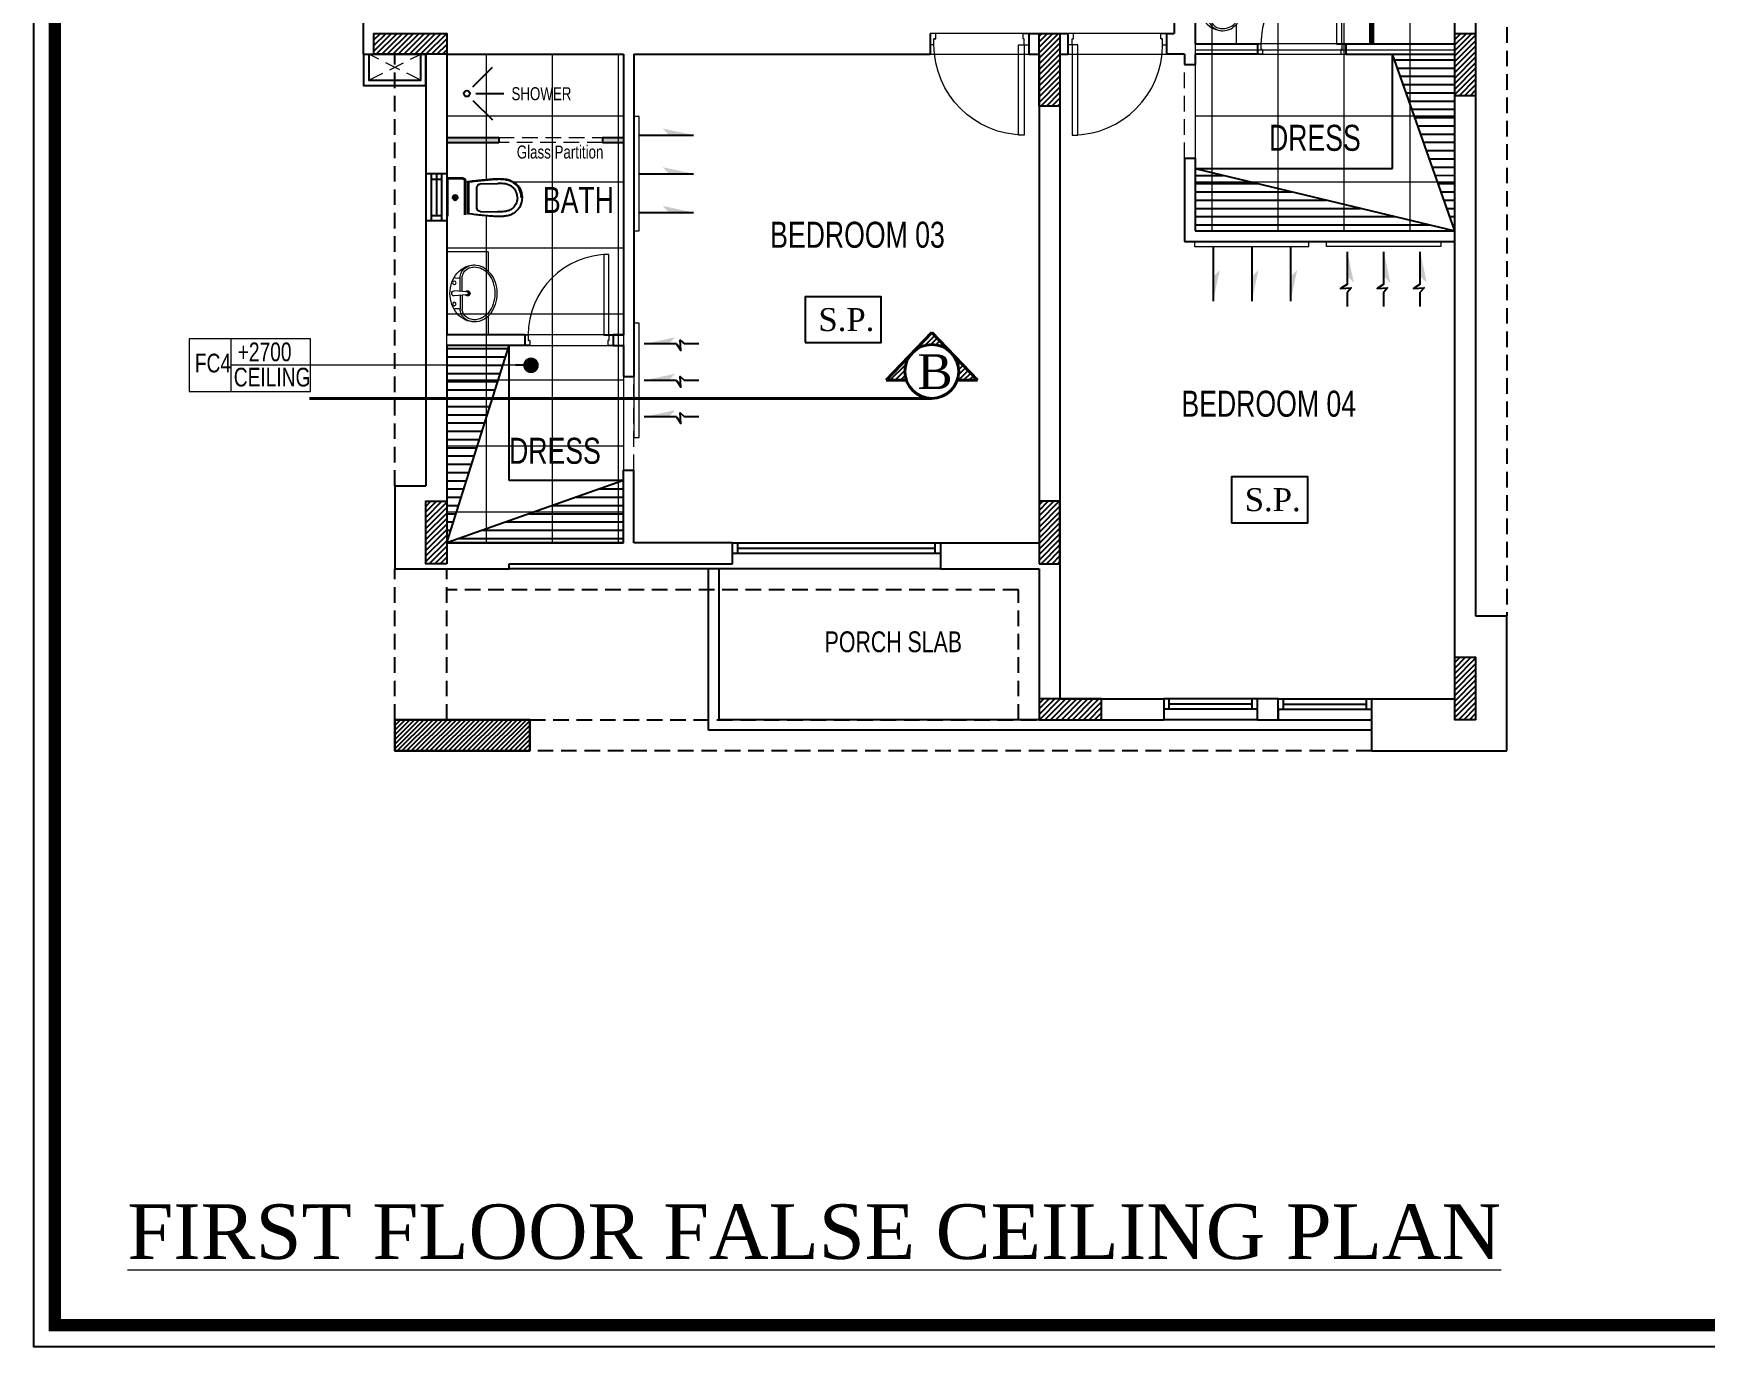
# Model space of a CAD drawing. Header units: centimetres. Extents: x 7997 to 116674, y 1017 to 13844.
# Drawn here: x 103746 to 105354, y 8084 to 9347 of the extents above; entities that cross this region are included whole.
import ezdxf
from ezdxf.enums import TextEntityAlignment as Align

# ---------------------------------------------------------------- set-up
doc = ezdxf.new("R2010")
doc.units = ezdxf.units.CM
doc.header["$LTSCALE"] = 200
for name, pattern in [('$1$DASHED', [0.75, 0.5, -0.25]), ('A-106-Typical Floor Plan$0$HIDDEN', [0.375, 0.25, -0.125]), ('CENTER2', [1.125, 0.75, -0.125, 0.125, -0.125]), ('DASHED', [0.75, 0.5, -0.25])]:
    doc.linetypes.add(name, pattern=pattern)
for name, color, linetype in [('$0$CPBRD-LINES', 11, 'Continuous'), ('$1$Z-RUBBER', 8, 'Continuous'), ('ARCH-TEXT', 6, 'Continuous'), ('AXIS', 9, 'CENTER2'), ('BATH-FUR', 8, 'Continuous'), ('COL', 1, 'Continuous'), ('CPBRD-LINES', 11, 'Continuous'), ('DIFF', 131, 'Continuous'), ('DIM', 11, 'Continuous'), ('ELE 4', 2, 'Continuous'), ('TXT', 6, 'Continuous'), ('WIN', 6, 'Continuous'), ('WINDOR', 6, 'Continuous'), ('wipeout', 85, 'Continuous'), ('Z-RUBBER', 8, 'Continuous')]:
    doc.layers.add(name, color=color, linetype=linetype)
for name, color, linetype, lineweight in [('$1$FIXTURE', 6, 'Continuous', 13), ('$1$Layer1', 67, 'Continuous', 9), ('$1$TEXT', 6, 'Continuous', 18), ('$1$WALL', 3, 'Continuous', 25), ('$2$HAT', 8, 'Continuous', 9), ('FIXTURE', 6, 'Continuous', 13), ('HA', 251, 'Continuous', 0), ('HAT', 8, 'Continuous', 9), ('Layer1', 67, 'Continuous', 9), ('PLAN', 7, 'Continuous', 40), ('TEXT', 6, 'Continuous', 18), ('WALL', 3, 'Continuous', 25)]:
    doc.layers.add(name, color=color, linetype=linetype, lineweight=lineweight)
doc.styles.add('$1$style8', font='swisscl.ttf', dxfattribs={"width": 0.8})
doc.styles.add('BOLD', font='romantic.ttf')
doc.styles.add('ROMAND', font='times.ttf')
doc.styles.add('style8', font='swisscl.ttf', dxfattribs={"width": 0.8})
doc.styles.add('T1', font='times.ttf')
doc.styles.add('T2', font='')
doc.styles.get('T2').set_extended_font_data('Elisia')
doc.dimstyles.new('2ND', dxfattribs={"dimtxt": 15, "dimasz": 5, "dimexe": 5, "dimexo": 5, "dimgap": 1, "dimtad": 0, "dimdec": 0, "dimlfac": 0.5, "dimdsep": 46, "dimtxsty": 'T2', "dimblk1": 'OBLIQUE', "dimblk2": 'OBLIQUE', "dimsah": 1, "dimcen": 0.09, "dimclrd": 4, "dimclre": 4, "dimclrt": 6, "dimadec": 0, "dimazin": 0, "dimtfac": 1, "dimtdec": 0, "dimtofl": 0, "dimtmove": 1, "dimatfit": 2, "dimldrblk": 'OPEN30', "dimfxl": 0, "dimtolj": 1, "dimtzin": 0, "dimlwd": 5, "dimlwe": 5, "dimarcsym": 0})
pattern_1 = [(90, (56112.254, 3489.206), (-63.5, 1e-14), []), (180, (56112.254, 3489.206), (-1e-14, -63.5), [])]
pattern_2 = [(0, (-5607318.147, -7847120.6), (3e-15, 7.9375), [])]
pattern_3 = [(360, (-5607318.147, -7847120.6), (3e-15, 7.9375), [])]
pattern_4 = [(45, (-21734.0303, -7392.24753), (-0.08838834765, 0.08838834765), [])]
pattern_5 = [(45, (-33014.8116, -54636.4848), (-2.65165043, 2.65165043), [])]

# ---------------------------------------------------------------- blocks, each defined once
blk = doc.blocks.new('_OBLIQUE')
at = {"color": 0, "linetype": 'ByBlock'}
blk.add_line((-0.5, -0.5), (0.5, 0.5), dxfattribs=at)
blk = doc.blocks.new('DOT')
at = {"color": 0, "linetype": 'ByBlock'}
blk.add_line((-0.5, 0), (-1, 0), dxfattribs=at)
at = {"color": 0, "linetype": 'ByBlock', "const_width": 0.5}
blk.add_lwpolyline([(-0.25, 0, 1), (0.25, 0, 1)], format="xyb", close=True, dxfattribs=at)
blk = doc.blocks.new('AS')
at = {"layer": 'DIFF'}
blk.add_line((0, 0), (0, 13.77), dxfattribs=at)
blk.add_solid([(-1.67, 5.96), (0, 7.57), (0, 13.77)], dxfattribs=at)
blk = doc.blocks.new('08-TITLE SHEET-selattin', base_point=(45714.8, -203081.4))
at = {"color": 0}
blk.add_lwpolyline([(51244.8, -203081.4), (45714.8, -203081.4), (45714.8, -206921.4), (51244.8, -206921.4)], close=True, dxfattribs=at)
at = {"color": 0, "linetype": 'ByBlock', "const_width": 17}
blk.add_lwpolyline([(45744.3, -206891.9), (51215.3, -206891.9), (51215.3, -203110.8), (45744.3, -203110.8)], close=True, dxfattribs=at)
at = {"layer": 'HA', "ltscale": 1.2}
blk.add_lwpolyline([(45714.8, -203081.4), (51244.8, -203081.4), (51244.8, -206921.4), (45714.8, -206921.4)], close=True, dxfattribs=at)
blk = doc.blocks.new('CLOSET')
blk.add_wipeout([(-2144343.954, -2148345.497), (-2144343.793, -2148345.497), (-2144343.787, -2148345.499), (-2144343.779, -2148345.505), (-2144343.778, -2148345.508), (-2144343.775, -2148345.515), (-2144343.774, -2148345.519), (-2144343.774, -2148345.848), (-2144343.776, -2148345.856), (-2144343.779, -2148345.861), (-2144343.781, -2148345.864), (-2144343.783, -2148345.866), (-2144343.789, -2148345.869), (-2144343.792, -2148345.87), (-2144343.796, -2148345.87), (-2144343.954, -2148345.87), (-2144343.954, -2148345.506)]).dxf.layer = 'wipeout'
at = {"layer": 'BATH-FUR', "color": 8, "linetype": 'Continuous'}
for p, q in [((-2144343.954, -2148345.87), (-2144343.954, -2148345.497)), ((-2144343.948, -2148345.864), (-2144343.948, -2148345.504)), ((-2144343.905, -2148345.684), (-2144343.843, -2148345.684)), ((-2144343.874, -2148345.653), (-2144343.874, -2148345.715))]:
    blk.add_line(p, q, dxfattribs=at)
blk.add_circle((-2144343.874, -2148345.684), 0.0231, dxfattribs=at)
blk.add_wipeout([(-2144343.753, -2148345.529), (-2144343.691, -2148345.522), (-2144343.66, -2148345.518), (-2144343.643, -2148345.516), (-2144343.619, -2148345.514), (-2144343.602, -2148345.512), (-2144343.58, -2148345.51), (-2144343.566, -2148345.509), (-2144343.544, -2148345.507), (-2144343.527, -2148345.505), (-2144343.504, -2148345.504), (-2144343.482, -2148345.502), (-2144343.462, -2148345.502), (-2144343.443, -2148345.502), (-2144343.43, -2148345.502), (-2144343.424, -2148345.502), (-2144343.406, -2148345.504), (-2144343.401, -2148345.504), (-2144343.384, -2148345.507), (-2144343.368, -2148345.51), (-2144343.358, -2148345.513), (-2144343.346, -2148345.517), (-2144343.34, -2148345.519), (-2144343.331, -2148345.523), (-2144343.321, -2148345.528), (-2144343.309, -2148345.535), (-2144343.304, -2148345.539), (-2144343.297, -2148345.544), (-2144343.292, -2148345.549), (-2144343.284, -2148345.555), (-2144343.276, -2148345.563), (-2144343.264, -2148345.577), (-2144343.252, -2148345.595), (-2144343.248, -2148345.603), (-2144343.242, -2148345.616), (-2144343.239, -2148345.625), (-2144343.236, -2148345.635), (-2144343.234, -2148345.644), (-2144343.233, -2148345.649), (-2144343.231, -2148345.669), (-2144343.23, -2148345.687), (-2144343.231, -2148345.7), (-2144343.232, -2148345.711), (-2144343.234, -2148345.722), (-2144343.235, -2148345.729), (-2144343.239, -2148345.741), (-2144343.242, -2148345.751), (-2144343.244, -2148345.756), (-2144343.25, -2148345.767), (-2144343.252, -2148345.772), (-2144343.259, -2148345.784), (-2144343.268, -2148345.795), (-2144343.278, -2148345.806), (-2144343.292, -2148345.819), (-2144343.299, -2148345.825), (-2144343.31, -2148345.833), (-2144343.317, -2148345.837), (-2144343.327, -2148345.843), (-2144343.337, -2148345.847), (-2144343.353, -2148345.853), (-2144343.363, -2148345.856), (-2144343.379, -2148345.86), (-2144343.401, -2148345.863), (-2144343.437, -2148345.866), (-2144343.464, -2148345.866), (-2144343.494, -2148345.865), (-2144343.519, -2148345.863), (-2144343.544, -2148345.861), (-2144343.577, -2148345.858), (-2144343.611, -2148345.855), (-2144343.627, -2148345.853), (-2144343.656, -2148345.85), (-2144343.673, -2148345.848), (-2144343.694, -2148345.846), (-2144343.722, -2148345.842), (-2144343.753, -2148345.839), (-2144343.753, -2148345.548)]).dxf.layer = 'wipeout'
at = {"color": 8, "ltscale": 0.001, "const_width": 0.000508}
for points in [[(-2144343.954, -2148345.497), (-2144343.796, -2148345.497), (-2144343.791, -2148345.498), (-2144343.784, -2148345.501), (-2144343.779, -2148345.505), (-2144343.776, -2148345.511), (-2144343.774, -2148345.519), (-2144343.774, -2148345.848), (-2144343.776, -2148345.856), (-2144343.779, -2148345.861), (-2144343.781, -2148345.864), (-2144343.785, -2148345.867), (-2144343.792, -2148345.87), (-2144343.796, -2148345.87), (-2144343.954, -2148345.87), (-2144343.954, -2148345.497)], [(-2144343.753, -2148345.529), (-2144343.753, -2148345.839), (-2144343.651, -2148345.85), (-2144343.586, -2148345.857), (-2144343.527, -2148345.862), (-2144343.487, -2148345.865), (-2144343.446, -2148345.866), (-2144343.421, -2148345.865), (-2144343.401, -2148345.863), (-2144343.379, -2148345.86), (-2144343.363, -2148345.856), (-2144343.347, -2148345.851), (-2144343.332, -2148345.845), (-2144343.317, -2148345.837), (-2144343.304, -2148345.829), (-2144343.294, -2148345.821), (-2144343.283, -2148345.811), (-2144343.273, -2148345.801), (-2144343.264, -2148345.79), (-2144343.255, -2148345.778), (-2144343.244, -2148345.756), (-2144343.24, -2148345.746), (-2144343.235, -2148345.729), (-2144343.231, -2148345.708), (-2144343.23, -2148345.693), (-2144343.23, -2148345.681), (-2144343.231, -2148345.665), (-2144343.233, -2148345.649), (-2144343.235, -2148345.639), (-2144343.241, -2148345.62), (-2144343.251, -2148345.598), (-2144343.264, -2148345.577), (-2144343.276, -2148345.563), (-2144343.289, -2148345.551), (-2144343.304, -2148345.539), (-2144343.315, -2148345.532), (-2144343.327, -2148345.525), (-2144343.342, -2148345.518), (-2144343.353, -2148345.515), (-2144343.371, -2148345.51), (-2144343.388, -2148345.506), (-2144343.404, -2148345.504), (-2144343.43, -2148345.502), (-2144343.452, -2148345.502), (-2144343.471, -2148345.502), (-2144343.492, -2148345.503), (-2144343.504, -2148345.504), (-2144343.522, -2148345.505), (-2144343.566, -2148345.509), (-2144343.594, -2148345.511), (-2144343.622, -2148345.514), (-2144343.651, -2148345.517), (-2144343.691, -2148345.522), (-2144343.753, -2148345.529)]]:
    blk.add_lwpolyline(points, dxfattribs=at)
at = {"layer": 'BATH-FUR', "color": 8, "linetype": 'Continuous'}
for p, q in [((-2144343.781, -2148345.519), (-2144343.781, -2148345.848)), ((-2144343.774, -2148345.519), (-2144343.774, -2148345.848)), ((-2144343.746, -2148345.535), (-2144343.746, -2148345.833)), ((-2144343.664, -2148345.584), (-2144343.664, -2148345.782)), ((-2144343.632, -2148345.551), (-2144343.463, -2148345.546)), ((-2144343.796, -2148345.87), (-2144343.954, -2148345.87)), ((-2144343.796, -2148345.864), (-2144343.948, -2148345.864)), ((-2144343.632, -2148345.815), (-2144343.463, -2148345.82))]:
    blk.add_line(p, q, dxfattribs=at)
for points in [[(-2144343.23, -2148345.684), (-2144343.231, -2148345.66), (-2144343.235, -2148345.639), (-2144343.241, -2148345.62), (-2144343.248, -2148345.603), (-2144343.256, -2148345.588), (-2144343.266, -2148345.575), (-2144343.276, -2148345.563), (-2144343.286, -2148345.553), (-2144343.297, -2148345.544), (-2144343.307, -2148345.537), (-2144343.317, -2148345.53), (-2144343.327, -2148345.525), (-2144343.337, -2148345.52), (-2144343.347, -2148345.516), (-2144343.358, -2148345.513), (-2144343.368, -2148345.51), (-2144343.379, -2148345.508), (-2144343.39, -2148345.506), (-2144343.401, -2148345.504), (-2144343.412, -2148345.503), (-2144343.424, -2148345.502), (-2144343.437, -2148345.502), (-2144343.45, -2148345.502), (-2144343.464, -2148345.502), (-2144343.479, -2148345.502), (-2144343.494, -2148345.503), (-2144343.51, -2148345.504), (-2144343.527, -2148345.505), (-2144343.544, -2148345.507), (-2144343.561, -2148345.508), (-2144343.577, -2148345.51), (-2144343.594, -2148345.511), (-2144343.611, -2148345.513), (-2144343.627, -2148345.515), (-2144343.643, -2148345.516), (-2144343.66, -2148345.518), (-2144343.676, -2148345.52), (-2144343.694, -2148345.522), (-2144343.711, -2148345.524), (-2144343.753, -2148345.529), (-2144343.753, -2148345.839), (-2144343.711, -2148345.844), (-2144343.694, -2148345.846), (-2144343.676, -2148345.848), (-2144343.66, -2148345.849), (-2144343.643, -2148345.851), (-2144343.627, -2148345.853), (-2144343.611, -2148345.855), (-2144343.594, -2148345.856), (-2144343.577, -2148345.858), (-2144343.561, -2148345.859), (-2144343.544, -2148345.861), (-2144343.527, -2148345.862), (-2144343.51, -2148345.864), (-2144343.494, -2148345.865), (-2144343.479, -2148345.865), (-2144343.464, -2148345.866), (-2144343.45, -2148345.866), (-2144343.437, -2148345.866), (-2144343.424, -2148345.865), (-2144343.412, -2148345.865), (-2144343.401, -2148345.863), (-2144343.39, -2148345.862), (-2144343.379, -2148345.86), (-2144343.368, -2148345.857), (-2144343.358, -2148345.855), (-2144343.347, -2148345.851), (-2144343.337, -2148345.847), (-2144343.327, -2148345.843), (-2144343.317, -2148345.837), (-2144343.307, -2148345.831), (-2144343.297, -2148345.823), (-2144343.286, -2148345.815), (-2144343.276, -2148345.804), (-2144343.266, -2148345.793), (-2144343.256, -2148345.78), (-2144343.248, -2148345.765), (-2144343.241, -2148345.748), (-2144343.235, -2148345.729), (-2144343.231, -2148345.708), (-2144343.23, -2148345.684)], [(-2144343.237, -2148345.683), (-2144343.238, -2148345.707), (-2144343.241, -2148345.727), (-2144343.247, -2148345.746), (-2144343.254, -2148345.762), (-2144343.262, -2148345.776), (-2144343.271, -2148345.789), (-2144343.281, -2148345.8), (-2144343.291, -2148345.81), (-2144343.301, -2148345.818), (-2144343.311, -2148345.825), (-2144343.32, -2148345.832), (-2144343.33, -2148345.837), (-2144343.34, -2148345.841), (-2144343.35, -2148345.845), (-2144343.36, -2148345.848), (-2144343.37, -2148345.851), (-2144343.38, -2148345.853), (-2144343.391, -2148345.855), (-2144343.401, -2148345.857), (-2144343.413, -2148345.858), (-2144343.424, -2148345.859), (-2144343.437, -2148345.859), (-2144343.45, -2148345.86), (-2144343.464, -2148345.859), (-2144343.478, -2148345.859), (-2144343.494, -2148345.858), (-2144343.51, -2148345.857), (-2144343.526, -2148345.856), (-2144343.543, -2148345.854), (-2144343.56, -2148345.853), (-2144343.577, -2148345.851), (-2144343.594, -2148345.85), (-2144343.61, -2148345.848), (-2144343.626, -2148345.846), (-2144343.643, -2148345.845), (-2144343.659, -2148345.843), (-2144343.676, -2148345.841), (-2144343.693, -2148345.839), (-2144343.711, -2148345.837), (-2144343.746, -2148345.833), (-2144343.746, -2148345.535)], [(-2144343.275, -2148345.682), (-2144343.276, -2148345.664), (-2144343.279, -2148345.648), (-2144343.283, -2148345.634), (-2144343.289, -2148345.622), (-2144343.295, -2148345.611), (-2144343.302, -2148345.602), (-2144343.309, -2148345.593), (-2144343.317, -2148345.586), (-2144343.325, -2148345.579), (-2144343.333, -2148345.573), (-2144343.34, -2148345.568), (-2144343.348, -2148345.565), (-2144343.355, -2148345.561), (-2144343.363, -2148345.558), (-2144343.371, -2148345.556), (-2144343.379, -2148345.554), (-2144343.388, -2148345.552), (-2144343.397, -2148345.55), (-2144343.407, -2148345.549), (-2144343.417, -2148345.548), (-2144343.427, -2148345.547), (-2144343.438, -2148345.546), (-2144343.463, -2148345.546)], [(-2144343.275, -2148345.685), (-2144343.276, -2148345.703), (-2144343.279, -2148345.719), (-2144343.283, -2148345.733), (-2144343.289, -2148345.745), (-2144343.295, -2148345.756), (-2144343.302, -2148345.765), (-2144343.309, -2148345.773), (-2144343.317, -2148345.781), (-2144343.325, -2148345.788), (-2144343.333, -2148345.794), (-2144343.34, -2148345.798), (-2144343.348, -2148345.802), (-2144343.355, -2148345.805), (-2144343.363, -2148345.808), (-2144343.371, -2148345.811), (-2144343.379, -2148345.813), (-2144343.388, -2148345.815), (-2144343.397, -2148345.817), (-2144343.407, -2148345.818), (-2144343.417, -2148345.819), (-2144343.427, -2148345.82), (-2144343.438, -2148345.82), (-2144343.463, -2148345.82)]]:
    blk.add_lwpolyline(points, dxfattribs=at)
for centre, radius, start, end in [((-2144343.631, -2148345.584), 0.0329, 91.6968, 180), ((-2144343.631, -2148345.782), 0.0329, 180, 268.3032), ((-2144343.796, -2148345.848), 0.0219, 270, 0), ((-2144343.796, -2148345.848), 0.0153, 270, 0)]:
    blk.add_arc(centre, radius, start, end, dxfattribs=at)
blk = doc.blocks.new('A$C397E50C8')
at = {"layer": 'Layer1', "color": 8}
for p, q in [((0.8, 0.514), (0.8, 0.114)), ((0.38, 0.385), (0.248, 0.385)), ((0.38, 0.365), (0.248, 0.365)), ((0.385, 0.322), (0.375, 0.441)), ((0.415, 0.322), (0.424, 0.441)), ((0.42, 0.385), (0.552, 0.385)), ((0.42, 0.365), (0.552, 0.365)), ((0, 0.114), (0.187, 0.114)), ((0.616, 0.114), (0.8, 0.114))]:
    blk.add_line(p, q, dxfattribs=at)
for centre in [(0.298, 0.441), (0.502, 0.441)]:
    blk.add_circle(centre, 0.017, dxfattribs=at)
for centre, radius, start, end in [((0.4, 0.167), 0.316, 90, 109.7015), ((0.4, 0.167), 0.316, 70.2985, 90), ((0.332, 0.247), 0.206, 154.3988, 180), ((0.265, 0.253), 0.138, 138.557, 159.911), ((0.365, 0.231), 0.242, 130.8429, 154.3988), ((0.265, 0.253), 0.118, 138.557, 159.911), ((0.255, 0.262), 0.124, 115.1324, 138.557), ((0.255, 0.262), 0.104, 115.1324, 138.557), ((0.248, 0.277), 0.108, 90, 115.1324), ((0.386, 0.206), 0.275, 109.7015, 130.8429), ((0.248, 0.277), 0.0879, 90, 115.1324), ((0.2, 0.414), 0.0561, 328.5927, 32.0804), ((0.4, 0.441), 0.0245, 0, 180), ((0.4, 0.314), 0.0245, 130.1483, 49.8517), ((0.4, 0.314), 0.017, 151.52, 28.48), ((0.4, 0.323), 0.015, 184.5957, 355.4043), ((0.414, 0.206), 0.275, 49.1571, 70.2985), ((0.6, 0.414), 0.0561, 147.9196, 211.4073), ((0.552, 0.277), 0.108, 64.8676, 90), ((0.552, 0.277), 0.0879, 64.8676, 90), ((0.545, 0.262), 0.104, 41.443, 64.8676), ((0.435, 0.231), 0.242, 25.6012, 49.1571), ((0.545, 0.262), 0.124, 41.443, 64.8676), ((0.535, 0.253), 0.118, 20.089, 41.443), ((0.535, 0.253), 0.138, 20.089, 41.443), ((0.468, 0.247), 0.206, 0, 25.6012), ((0.282, 0.247), 0.156, 159.911, 180), ((0.298, 0.247), 0.172, 180, 207.7048), ((0.282, 0.247), 0.136, 159.911, 180), ((0.298, 0.247), 0.152, 180, 207.7048), ((0.39, 0.318), 0.287, 211.6966, 225.1435), ((0.347, 0.272), 0.208, 207.7048, 231.7336), ((0.453, 0.272), 0.208, 308.2664, 332.2952), ((0.453, 0.272), 0.228, 315.8627, 332.2952), ((0.502, 0.247), 0.152, 332.2952, 0), ((0.518, 0.247), 0.136, 0, 20.089), ((0.502, 0.247), 0.172, 332.2952, 0), ((0.518, 0.247), 0.156, 0, 20.089), ((0.39, 0.318), 0.287, 225.1435, 230.6034), ((0.355, 0.257), 0.218, 227.5536, 253.317), ((0.379, 0.313), 0.259, 231.7336, 251.9061), ((0.39, 0.318), 0.287, 249.6954, 271.4336), ((0.4, 0.377), 0.326, 251.9061, 270), ((0.4, 0.377), 0.346, 269.5314, 270), ((0.4, 0.377), 0.326, 270, 288.0939), ((0.4, 0.377), 0.346, 270, 288.0939), ((0.421, 0.313), 0.259, 288.0939, 308.2664), ((0.421, 0.313), 0.279, 288.0939, 308.2664), ((0.453, 0.272), 0.228, 308.2664, 315.8627)]:
    blk.add_arc(centre, radius, start, end, dxfattribs=at)
blk = doc.blocks.new('$1$A$C414D25BB')
at = {"layer": '$1$Z-RUBBER', "ltscale": 0.05}
h = blk.add_hatch(dxfattribs=at)
h.set_pattern_fill('ANSI31', color=256, style=0)
h.set_pattern_definition(pattern_4)
h.paths.add_polyline_path([(0.114, 0.062, -5.138733), (0.115, 0.062), (0.115, 0.06), (0.116, 0.06), (0.115, 0.058), (0.116, 0.058), (0.115, 0.056), (0.113, 0.058), (0.114, 0.058), (0.113, 0.06), (0.114, 0.06)])
at = {"layer": '$1$FIXTURE'}
for p, q in [((0.857, 0.916), (0.857, 0.116)), ((0.907, 0.916), (0.857, 0.916)), ((0.907, 0.116), (0.907, 0.916)), ((0.107, 0.116), (0.072, 0.116)), ((0.072, 0.116), (0.072, 0.016)), ((0.122, 0.016), (0.072, 0.016)), ((0.107, 0.116), (0.107, 0.062)), ((0.119, 0.062), (0.107, 0.062)), ((0.112, 0.062), (0.122, 0.062)), ((0.122, 0.062), (0.122, 0.016)), ((0.857, 0.116), (0.907, 0.116)), ((0.907, 0.062), (0.897, 0.062)), ((0.897, 0.062), (0.897, 0.016)), ((0.897, 0.016), (0.947, 0.016)), ((0.907, 0.116), (0.947, 0.116)), ((0.907, 0.116), (0.907, 0.062)), ((0.947, 0.116), (0.947, 0.016))]:
    blk.add_line(p, q, dxfattribs=at)
blk.add_lwpolyline([(0.905, 0.062), (0.904, 0.062)], dxfattribs=at)
blk.add_arc((0.907, 0.116), 0.8, 90, 180, dxfattribs=at)
blk = doc.blocks.new('$1$A$C397E50C8')
at = {"layer": '$1$Layer1', "color": 8}
for p, q in [((0.8, 0.514), (0.8, 0.114)), ((0.38, 0.385), (0.248, 0.385)), ((0.38, 0.365), (0.248, 0.365)), ((0.385, 0.322), (0.375, 0.441)), ((0.415, 0.322), (0.424, 0.441)), ((0.42, 0.385), (0.552, 0.385)), ((0.42, 0.365), (0.552, 0.365)), ((0, 0.114), (0.187, 0.114)), ((0.616, 0.114), (0.8, 0.114))]:
    blk.add_line(p, q, dxfattribs=at)
for centre in [(0.298, 0.441), (0.502, 0.441)]:
    blk.add_circle(centre, 0.017, dxfattribs=at)
for centre, radius, start, end in [((0.4, 0.167), 0.316, 90, 109.7015), ((0.4, 0.167), 0.316, 70.2985, 90), ((0.332, 0.247), 0.206, 154.3988, 180), ((0.265, 0.253), 0.138, 138.557, 159.911), ((0.365, 0.231), 0.242, 130.8429, 154.3988), ((0.265, 0.253), 0.118, 138.557, 159.911), ((0.255, 0.262), 0.124, 115.1324, 138.557), ((0.255, 0.262), 0.104, 115.1324, 138.557), ((0.248, 0.277), 0.108, 90, 115.1324), ((0.386, 0.206), 0.275, 109.7015, 130.8429), ((0.248, 0.277), 0.0879, 90, 115.1324), ((0.2, 0.414), 0.0561, 328.5927, 32.0804), ((0.4, 0.441), 0.0245, 0, 180), ((0.4, 0.314), 0.0245, 130.1483, 49.8517), ((0.4, 0.314), 0.017, 151.52, 28.48), ((0.4, 0.323), 0.015, 184.5957, 355.4043), ((0.414, 0.206), 0.275, 49.1571, 70.2985), ((0.6, 0.414), 0.0561, 147.9196, 211.4073), ((0.552, 0.277), 0.108, 64.8676, 90), ((0.552, 0.277), 0.0879, 64.8676, 90), ((0.545, 0.262), 0.104, 41.443, 64.8676), ((0.435, 0.231), 0.242, 25.6012, 49.1571), ((0.545, 0.262), 0.124, 41.443, 64.8676), ((0.535, 0.253), 0.118, 20.089, 41.443), ((0.535, 0.253), 0.138, 20.089, 41.443), ((0.468, 0.247), 0.206, 0, 25.6012), ((0.282, 0.247), 0.156, 159.911, 180), ((0.298, 0.247), 0.172, 180, 207.7048), ((0.282, 0.247), 0.136, 159.911, 180), ((0.298, 0.247), 0.152, 180, 207.7048), ((0.39, 0.318), 0.287, 211.6966, 225.1435), ((0.347, 0.272), 0.208, 207.7048, 231.7336), ((0.453, 0.272), 0.208, 308.2664, 332.2952), ((0.453, 0.272), 0.228, 315.8627, 332.2952), ((0.502, 0.247), 0.152, 332.2952, 0), ((0.518, 0.247), 0.136, 0, 20.089), ((0.502, 0.247), 0.172, 332.2952, 0), ((0.518, 0.247), 0.156, 0, 20.089), ((0.39, 0.318), 0.287, 225.1435, 230.6034), ((0.355, 0.257), 0.218, 227.5536, 253.317), ((0.379, 0.313), 0.259, 231.7336, 251.9061), ((0.39, 0.318), 0.287, 249.6954, 271.4336), ((0.4, 0.377), 0.326, 251.9061, 270), ((0.4, 0.377), 0.346, 269.5314, 270), ((0.4, 0.377), 0.326, 270, 288.0939), ((0.4, 0.377), 0.346, 270, 288.0939), ((0.421, 0.313), 0.259, 288.0939, 308.2664), ((0.421, 0.313), 0.279, 288.0939, 308.2664), ((0.453, 0.272), 0.228, 308.2664, 315.8627)]:
    blk.add_arc(centre, radius, start, end, dxfattribs=at)
blk = doc.blocks.new('A$C414D25BB')
at = {"layer": 'Z-RUBBER', "ltscale": 0.05}
h = blk.add_hatch(dxfattribs=at)
h.set_pattern_fill('ANSI31', color=256, style=0)
h.set_pattern_definition(pattern_4)
h.paths.add_polyline_path([(0.114, 0.062, -5.138733), (0.115, 0.062), (0.115, 0.06), (0.116, 0.06), (0.115, 0.058), (0.116, 0.058), (0.115, 0.056), (0.113, 0.058), (0.114, 0.058), (0.113, 0.06), (0.114, 0.06)])
at = {"layer": 'FIXTURE'}
for p, q in [((0.857, 0.916), (0.857, 0.116)), ((0.907, 0.916), (0.857, 0.916)), ((0.907, 0.116), (0.907, 0.916)), ((0.107, 0.116), (0.072, 0.116)), ((0.072, 0.116), (0.072, 0.016)), ((0.122, 0.016), (0.072, 0.016)), ((0.107, 0.116), (0.107, 0.062)), ((0.119, 0.062), (0.107, 0.062)), ((0.112, 0.062), (0.122, 0.062)), ((0.122, 0.062), (0.122, 0.016)), ((0.857, 0.116), (0.907, 0.116)), ((0.907, 0.062), (0.897, 0.062)), ((0.897, 0.062), (0.897, 0.016)), ((0.897, 0.016), (0.947, 0.016)), ((0.907, 0.116), (0.947, 0.116)), ((0.907, 0.116), (0.907, 0.062)), ((0.947, 0.116), (0.947, 0.016))]:
    blk.add_line(p, q, dxfattribs=at)
blk.add_lwpolyline([(0.905, 0.062), (0.904, 0.062)], dxfattribs=at)
blk.add_arc((0.907, 0.116), 0.8, 90, 180, dxfattribs=at)
blk = doc.blocks.new('06-FF COLUMNS-Essa', base_point=(38719.9, 8657))
at = {"layer": 'COL', "ltscale": 0.05}
h = blk.add_hatch(dxfattribs=at)
h.set_pattern_fill('ANSI31', color=8, scale=30)
h.set_pattern_definition(pattern_5)
h.paths.add_polyline_path([(39739.9, 10172), (39759.9, 10172), (39759.9, 10112), (39739.9, 10112)])
h = blk.add_hatch(dxfattribs=at)
h.set_pattern_fill('ANSI31', color=8, scale=30)
h.set_pattern_definition(pattern_5)
h.paths.add_polyline_path([(39339.9, 10042), (39359.9, 10042), (39359.9, 10102), (39339.9, 10102)])
h = blk.add_hatch(dxfattribs=at)
h.set_pattern_fill('ANSI31', color=8, scale=30, angle=-90)
h.set_pattern_definition([(315, (-25928.6265, 81826.674), (2.65165043, 2.65165043), [])])
h.paths.add_polyline_path([(38769.9, 10062), (38769.9, 10002), (38749.9, 10002), (38749.9, 10062)])
h = blk.add_hatch(dxfattribs=at)
h.set_pattern_fill('ANSI31', color=8, scale=30)
h.set_pattern_definition(pattern_5)
h.paths.add_polyline_path([(39739.9, 9677), (39759.9, 9677), (39759.9, 9737), (39739.9, 9737)])
h = blk.add_hatch(dxfattribs=at)
h.set_pattern_fill('ANSI31', color=8, scale=30)
h.set_pattern_definition(pattern_5)
h.paths.add_polyline_path([(39339.9, 9587), (39359.9, 9587), (39359.9, 9657), (39339.9, 9657)])
h = blk.add_hatch(dxfattribs=at)
h.set_pattern_fill('ANSI31', color=8, scale=30)
h.set_pattern_definition(pattern_5)
h.paths.add_polyline_path([(38769.9, 9587), (38699.9, 9587), (38699.9, 9607), (38769.9, 9607)])
h = blk.add_hatch(dxfattribs=at)
h.set_pattern_fill('ANSI31', color=8, scale=30)
h.set_pattern_definition(pattern_5)
h.paths.add_polyline_path([(38769.9, 9327), (38699.9, 9327), (38699.9, 9347), (38769.9, 9347)])
h = blk.add_hatch(dxfattribs=at)
h.set_pattern_fill('ANSI31', color=8, scale=30)
h.set_pattern_definition(pattern_5)
h.paths.add_polyline_path([(39339.9, 9347), (39359.9, 9347), (39359.9, 9277), (39339.9, 9277)])
h = blk.add_hatch(dxfattribs=at)
h.set_pattern_fill('ANSI31', color=8, scale=30)
h.set_pattern_definition(pattern_5)
h.paths.add_polyline_path([(39739.9, 9347), (39759.9, 9347), (39759.9, 9287), (39739.9, 9287)])
h = blk.add_hatch(dxfattribs=at)
h.set_pattern_fill('ANSI31', color=8, scale=30)
h.set_pattern_definition(pattern_5)
h.paths.add_polyline_path([(38769.9, 8837), (38749.9, 8837), (38749.9, 8897), (38769.9, 8897)])
h = blk.add_hatch(dxfattribs=at)
h.set_pattern_fill('ANSI31', color=8, scale=30)
h.set_pattern_definition(pattern_5)
h.paths.add_polyline_path([(39339.9, 8837), (39359.9, 8837), (39359.9, 8897), (39339.9, 8897)])
h = blk.add_hatch(dxfattribs=at)
h.set_pattern_fill('ANSI31', color=8, scale=30)
h.set_pattern_definition(pattern_5)
h.paths.add_polyline_path([(39759.9, 8687), (39739.9, 8687), (39739.9, 8747), (39759.9, 8747)])
h = blk.add_hatch(dxfattribs=at)
h.set_pattern_fill('ANSI31', color=8, scale=30)
h.set_pattern_definition(pattern_5)
h.paths.add_polyline_path([(39339.9, 8707), (39339.9, 8687), (39399.9, 8687), (39399.9, 8707)])
at = {"layer": 'DIM'}
h = blk.add_hatch(dxfattribs=at)
h.set_pattern_fill('ANSI31', color=8)
h.set_pattern_definition([(45, (38719.8604, 8657.002), (-2.245064, 2.245064), [])])
h.paths.add_polyline_path([(38719.9, 8657), (38849.9, 8657), (38849.9, 8687), (38719.9, 8687)])
at = {"layer": 'COL'}
for points in [[(39739.9, 10172), (39759.9, 10172), (39759.9, 10112), (39739.9, 10112)], [(39339.9, 10042), (39359.9, 10042), (39359.9, 10102), (39339.9, 10102)], [(38769.9, 10062), (38769.9, 10002), (38749.9, 10002), (38749.9, 10062)], [(39739.9, 9677), (39759.9, 9677), (39759.9, 9737), (39739.9, 9737)], [(39339.9, 9587), (39359.9, 9587), (39359.9, 9657), (39339.9, 9657)], [(38769.9, 9587), (38699.9, 9587), (38699.9, 9607), (38769.9, 9607)], [(38769.9, 9327), (38699.9, 9327), (38699.9, 9347), (38769.9, 9347)], [(39339.9, 9347), (39359.9, 9347), (39359.9, 9277), (39339.9, 9277)], [(39739.9, 9347), (39759.9, 9347), (39759.9, 9287), (39739.9, 9287)], [(38769.9, 8837), (38749.9, 8837), (38749.9, 8897), (38769.9, 8897)], [(39339.9, 8837), (39359.9, 8837), (39359.9, 8897), (39339.9, 8897)], [(39759.9, 8687), (39739.9, 8687), (39739.9, 8747), (39759.9, 8747)], [(39339.9, 8707), (39339.9, 8687), (39399.9, 8687), (39399.9, 8707)], [(38719.9, 8657), (38849.9, 8657), (38849.9, 8687), (38719.9, 8687)]]:
    blk.add_lwpolyline(points, close=True, dxfattribs=at)
blk = doc.blocks.new('03-FIRST FLOOR PLAN-selattin', base_point=(31015.7, 25621.5))
at = {"layer": '$0$CPBRD-LINES'}
h = blk.add_hatch(dxfattribs=at)
h.set_pattern_fill('ANSI31', color=256, scale=2.5, angle=315, style=0)
h.set_pattern_definition(pattern_3)
h.paths.add_polyline_path([(30965.7, 24576.5), (30965.7, 24746.5), (30905.7, 24746.5)])
h = blk.add_hatch(dxfattribs=at)
h.set_pattern_fill('ANSI31', color=256, scale=2.5, angle=315, style=0)
h.set_pattern_definition(pattern_3)
h.paths.add_polyline_path([(30715.7, 24636.5), (30715.7, 24576.5), (30965.7, 24576.5)])
at = {"layer": 'CPBRD-LINES'}
h = blk.add_hatch(dxfattribs=at)
h.set_pattern_fill('ANSI31', color=256, scale=2.5, angle=315, style=0)
h.set_pattern_definition(pattern_2)
h.paths.add_polyline_path([(29996.2, 24276.7), (29995.7, 24466.5), (30055.7, 24466.5)])
h = blk.add_hatch(dxfattribs=at)
h.set_pattern_fill('ANSI31', color=256, scale=2.5, angle=315, style=0)
h.set_pattern_definition(pattern_2)
h.paths.add_polyline_path([(30165.7, 24336.5), (30165.7, 24276.5), (29995.7, 24276.5)])
at = {"layer": 'WALL'}
h = blk.add_hatch(color=256, dxfattribs=at)
h.set_gradient(color1=(0, 0, 255), one_color=1, tint=1, name='INVHEMISPHERICAL')
h.paths.add_polyline_path([(30045.7, 24661.5), (29995.7, 24661.5), (29995.7, 24666.5), (30045.7, 24666.5)])
h.paths.add_polyline_path([(30165.7, 24661.5), (30145.7, 24661.5), (30145.7, 24666.5), (30165.7, 24666.5)])
at = {"layer": '$0$CPBRD-LINES'}
for p, q in [((30905.7, 24636.5), (30905.7, 24746.5)), ((30965.7, 24576.5), (30905.7, 24746.5)), ((30715.7, 24636.5), (30905.7, 24636.5)), ((30715.7, 24636.5), (30965.7, 24576.5))]:
    blk.add_line(p, q, dxfattribs=at)
at = {"layer": '$1$WALL'}
for p, q in [((30695.7, 25006.5), (30695.7, 24766.5)), ((30715.7, 24936.5), (30715.7, 24756.5)), ((30965.7, 24756.5), (30965.7, 24856.5)), ((30688.2, 24766.5), (30695.7, 24766.5)), ((30688.2, 24766.5), (30688.2, 24746.5)), ((30705.7, 24746.5), (30688.2, 24746.5)), ((30705.7, 24746.5), (30705.7, 24736.7)), ((30715.7, 24756.5), (30775.7, 24756.5)), ((30775.7, 24746.5), (30715.7, 24746.5)), ((30715.7, 24746.5), (30715.7, 24736.7)), ((30775.7, 24756.5), (30775.7, 24746.5)), ((30860.7, 24756.5), (30965.7, 24756.5)), ((30860.7, 24756.5), (30860.7, 24746.5)), ((30860.7, 24746.5), (30965.7, 24746.5)), ((30705.7, 24736.7), (30715.7, 24736.7)), ((30705.7, 24646.5), (30715.7, 24646.5)), ((30705.7, 24646.5), (30705.7, 24566.5)), ((30715.7, 24646.5), (30715.7, 24576.5)), ((30715.7, 24576.5), (30965.7, 24576.5)), ((30705.7, 24566.5), (30965.7, 24566.5))]:
    blk.add_line(p, q, dxfattribs=at)
at = {"layer": '$1$WALL', "color": 8, "ltscale": 150, "const_width": 5}
blk.add_lwpolyline([(30885.7, 24756.5), (30885.7, 24806.5)], dxfattribs=at)
at = {"layer": '$2$HAT', "ltscale": 0.15}
for p, q in [((30860.7, 24756.5), (30775.7, 24756.5)), ((30775.7, 24746.5), (30860.7, 24746.5))]:
    blk.add_line(p, q, dxfattribs=at)
at = {"layer": '$2$HAT', "linetype": '$1$DASHED', "ltscale": 0.15}
for p, q in [((30705.7, 24646.5), (30705.7, 24736.7)), ((30715.7, 24736.7), (30715.7, 24646.5))]:
    blk.add_line(p, q, dxfattribs=at)
at = {"layer": 'BATH-FUR'}
for p, q in [((30020.7, 24715.3), (30039.6, 24734.1)), ((30020.9, 24702.1), (30039.8, 24683.3)), ((30023.8, 24708.6), (30050.5, 24708.6))]:
    blk.add_line(p, q, dxfattribs=at)
blk.add_circle((30015, 24708.6), 2.88, dxfattribs=at)
at = {"layer": 'CPBRD-LINES'}
for p, q in [((29995.7, 24276.5), (30055.7, 24466.5)), ((30055.7, 24336.5), (30055.7, 24466.5)), ((30165.7, 24336.5), (29995.7, 24276.5)), ((30165.7, 24336.5), (30055.7, 24336.5))]:
    blk.add_line(p, q, dxfattribs=at)
at = {"layer": 'DIM'}
for p, q in [((29995.7, 24666.5), (30045.7, 24666.5)), ((30045.7, 24666.5), (30045.7, 24661.5)), ((30145.7, 24666.5), (30165.7, 24666.5)), ((30145.7, 24666.5), (30145.7, 24661.5)), ((29995.7, 24661.5), (30045.7, 24661.5)), ((30145.7, 24661.5), (30165.7, 24661.5))]:
    blk.add_line(p, q, dxfattribs=at)
at = {"layer": 'HAT', "ltscale": 0.15}
for p, q in [((30555.7, 24766.5), (30460.7, 24766.5)), ((30688.2, 24766.5), (30593.2, 24766.5)), ((30460.7, 24746.5), (30555.7, 24746.5)), ((30593.2, 24746.5), (30688.2, 24746.5)), ((30155.7, 24476.5), (30070.7, 24476.5)), ((30070.7, 24466.5), (30155.7, 24466.5))]:
    blk.add_line(p, q, dxfattribs=at)
at = {"layer": 'HAT', "linetype": 'DASHED', "ltscale": 0.15}
for p, q in [((29970.7, 24721.5), (29920.7, 24746.5)), ((29920.7, 24721.5), (29970.7, 24746.5)), ((30045.7, 24666.5), (30145.7, 24666.5)), ((30145.7, 24661.5), (30045.7, 24661.5)), ((30165.7, 24436.5), (30165.7, 24346.5)), ((30175.7, 24346.5), (30175.7, 24436.5))]:
    blk.add_line(p, q, dxfattribs=at)
at = {"layer": 'HAT'}
blk.add_line((30035.7, 24556.5), (29995.7, 24556.5), dxfattribs=at)
at = {"layer": 'WALL', "color": 8, "linetype": 'A-106-Typical Floor Plan$0$HIDDEN', "ltscale": 0.3}
for p, q in [((31015.7, 25492.4), (31015.7, 24206.5)), ((29945.7, 24331.5), (29945.7, 24746.5)), ((29945.7, 24106.5), (29945.7, 24251.5)), ((29995.7, 24106.5), (29995.7, 24251.5)), ((30075.7, 24106.5), (30565.7, 24106.5)), ((30885.7, 24076.5), (30075.7, 24076.5))]:
    blk.add_line(p, q, dxfattribs=at)
at = {"layer": 'WALL'}
for p, q in [((30985.7, 24856.5), (30985.7, 24206.5)), ((30460.7, 24766.5), (30460.7, 24746.5)), ((30555.7, 24766.5), (30593.2, 24766.5)), ((30555.7, 24766.5), (30555.7, 24746.5)), ((30593.2, 24766.5), (30593.2, 24746.5)), ((29915.7, 24746.5), (29975.7, 24746.5)), ((29975.7, 24746.5), (29975.7, 24631.5)), ((29995.7, 24746.5), (30165.7, 24746.5)), ((29995.7, 24746.5), (29995.7, 24631.5)), ((30165.7, 24746.5), (30165.7, 24476.5)), ((30175.7, 24746.5), (30460.7, 24746.5)), ((30175.7, 24746.5), (30175.7, 24436.5)), ((30555.7, 24746.5), (30565.7, 24746.5)), ((30565.7, 24746.5), (30565.7, 24276.5)), ((30585.7, 24746.5), (30585.7, 24126.5)), ((30585.7, 24746.5), (30593.2, 24746.5)), ((30965.7, 24126.5), (30965.7, 24746.5)), ((29975.7, 24586.5), (29995.7, 24586.5)), ((29975.7, 24586.5), (29975.7, 24331.5)), ((29995.7, 24586.5), (29995.7, 24476.5)), ((30070.7, 24476.5), (29995.7, 24476.5)), ((30070.7, 24476.5), (30070.7, 24466.5)), ((30155.7, 24476.5), (30165.7, 24476.5)), ((30165.7, 24476.5), (30155.7, 24476.5)), ((30155.7, 24476.5), (30155.7, 24466.5)), ((29995.7, 24466.5), (29995.7, 24276.5)), ((30070.7, 24466.5), (29995.7, 24466.5)), ((30155.7, 24466.5), (30165.7, 24466.5)), ((30165.7, 24466.5), (30165.7, 24436.5)), ((30165.7, 24436.5), (30175.7, 24436.5)), ((30165.7, 24346.5), (30175.7, 24346.5)), ((30165.7, 24276.5), (30165.7, 24346.5)), ((30175.7, 24276.5), (30175.7, 24346.5)), ((29945.7, 24331.5), (29975.7, 24331.5)), ((29995.7, 24276.5), (30165.7, 24276.5)), ((30165.7, 24276.5), (29995.7, 24276.5)), ((30270.7, 24276.5), (30175.7, 24276.5)), ((30270.7, 24256.5), (30270.7, 24276.5)), ((30470.7, 24276.5), (30565.7, 24276.5)), ((30470.7, 24276.5), (30470.7, 24251.5)), ((29945.7, 24251.5), (30055.7, 24251.5)), ((30055.7, 24251.5), (30055.7, 24256.5)), ((30055.7, 24256.5), (30270.7, 24256.5)), ((30470.7, 24251.5), (30565.7, 24251.5)), ((30565.7, 24251.5), (30565.7, 24106.5)), ((31015.7, 24076.5), (31015.7, 24206.5)), ((30585.7, 24126.5), (30685.7, 24126.5)), ((30685.7, 24126.5), (30685.7, 24106.5)), ((30795.7, 24126.5), (30775.7, 24126.5)), ((30775.7, 24106.5), (30775.7, 24126.5)), ((30795.7, 24106.5), (30795.7, 24126.5)), ((30885.7, 24126.5), (30965.7, 24126.5)), ((30565.7, 24106.5), (30685.7, 24106.5)), ((30775.7, 24106.5), (30795.7, 24106.5)), ((30795.7, 24116.5), (30795.7, 24106.5))]:
    blk.add_line(p, q, dxfattribs=at)
at = {"layer": 'WALL', "ltscale": 150}
for p, q in [((29915.7, 24746.5), (29915.7, 24836.5)), ((29945.7, 24331.5), (29945.7, 24251.5)), ((30985.7, 24206.5), (31015.7, 24206.5)), ((30885.7, 24076.5), (30885.7, 24126.5)), ((30885.7, 24076.5), (31015.7, 24076.5))]:
    blk.add_line(p, q, dxfattribs=at)
at = {"layer": 'WALL', "color": 8, "linetype": 'A-106-Typical Floor Plan$0$HIDDEN', "ltscale": 0.3}
blk.add_lwpolyline([(30545.7, 24106.5), (30545.7, 24231.5), (29995.7, 24231.5)], dxfattribs=at)
at = {"layer": 'WALL'}
blk.add_lwpolyline([(29945.7, 24106.5), (30075.7, 24106.5), (30075.7, 24076.5), (29945.7, 24076.5)], close=True, dxfattribs=at)
at = {"layer": 'WIN'}
for points in [[(29915.7, 24746.5), (29915.7, 24716.5), (29975.7, 24716.5), (29975.7, 24746.5)], [(29920.7, 24746.5), (29920.7, 24721.5), (29970.7, 24721.5), (29970.7, 24746.5)]]:
    blk.add_lwpolyline(points, dxfattribs=at)
at = {"layer": 'WINDOR'}
for p, q in [((29975.7, 24631.5), (29975.7, 24586.5)), ((29980.7, 24631.5), (29980.7, 24586.5)), ((29980.7, 24626.5), (29990.7, 24626.5)), ((29985.7, 24631.5), (29985.7, 24591.5)), ((29990.7, 24631.5), (29990.7, 24586.5)), ((29995.7, 24631.5), (29995.7, 24586.5)), ((29980.7, 24591.5), (29990.7, 24591.5)), ((30270.7, 24276.5), (30470.7, 24276.5)), ((30270.7, 24266.5), (30470.7, 24266.5)), ((30275.7, 24266.5), (30275.7, 24276.5)), ((30275.7, 24271.5), (30465.7, 24271.5)), ((30465.7, 24266.5), (30465.7, 24276.5)), ((30470.7, 24251.5), (30055.7, 24251.5)), ((30247.7, 24096.5), (30247.7, 24251.5)), ((30257.7, 24106.5), (30257.7, 24251.5)), ((30775.7, 24126.5), (30685.7, 24126.5)), ((30690.7, 24116.5), (30690.7, 24126.5)), ((30770.7, 24121.5), (30690.7, 24121.5)), ((30770.7, 24116.5), (30770.7, 24126.5)), ((30795.7, 24126.5), (30885.7, 24126.5)), ((30800.7, 24116.5), (30800.7, 24126.5)), ((30800.7, 24121.5), (30880.7, 24121.5)), ((30880.7, 24116.5), (30880.7, 24126.5)), ((30565.7, 24106.5), (30257.7, 24106.5)), ((30775.7, 24116.5), (30685.7, 24116.5)), ((30775.7, 24106.5), (30685.7, 24106.5)), ((30795.7, 24116.5), (30885.7, 24116.5)), ((30795.7, 24106.5), (30885.7, 24106.5)), ((30885.7, 24096.5), (30247.7, 24096.5))]:
    blk.add_line(p, q, dxfattribs=at)
at = {"layer": '$1$WALL', "xscale": 100, "yscale": 100, "zscale": 100, "rotation": 90.00000028018398}
blk.add_blockref('$1$A$C397E50C8', (30767.1, 24756.5), dxfattribs=at)
at = {"layer": '$1$WALL', "color": 0, "xscale": 97.14285718560265, "yscale": 97.14285718560265, "zscale": 97.14285718560265}
for p in [(30768.7, 24745), (30063.7, 24465)]:
    blk.add_blockref('$1$A$C414D25BB', p, dxfattribs=at)
at = {"layer": 'WALL', "color": 0, "yscale": 108.5714285607147, "zscale": 108.5714285607147, "rotation": 180}
for p, xscale in [((30452.9, 24768.2), -108.5714285607147), ((30696.1, 24768.2), 108.5714285607147)]:
    blk.add_blockref('A$C414D25BB', p, dxfattribs=dict(at, xscale=xscale))
at = {"layer": 'WALL', "xscale": -100, "yscale": 100, "zscale": 100, "rotation": 89.99999971981605}
blk.add_blockref('A$C397E50C8', (30047.1, 24556.5), dxfattribs=at)
at = {"layer": '$1$TEXT', "style": '$1$style8'}
blk.add_text('DRESS', height=25, dxfattribs=at).set_placement((30786.9, 24653.6))
at = {"layer": 'TEXT', "style": 'style8'}
for s, height, p in [('SHOWER', 12.5, (30058, 24702.3)), ('Glass Partition', 12.5, (30063.1, 24646.2)), ('BATH', 25, (30088.3, 24593.9)), ('BEDROOM 03', 25, (30306.9, 24560.4)), ('BEDROOM 04', 25, (30702.6, 24397.9)), ('DRESS', 25, (30055.7, 24352.6))]:
    blk.add_text(s, height=height, dxfattribs=at).set_placement(p)
blk.add_text('PORCH SLAB', height=20, dxfattribs=at).set_placement((30425.4, 24181.4), align=Align.MIDDLE_CENTER)
at = {"layer": 'BATH-FUR', "xscale": -100, "yscale": 100, "zscale": 100, "rotation": 180}
blk.add_blockref('CLOSET', (214464391.2, -214809959.8), dxfattribs=at)
at = {"layer": 'WALL'}
blk.add_line((29995.7, 24631.5), (29975.7, 24631.5), dxfattribs=at)
at = {"color": 6, "ltscale": 2}
blk.add_blockref('06-FF COLUMNS-Essa', (29945.7, 24076.5), dxfattribs=at)

msp = doc.modelspace()

# ---------------------------------------------------------------- hatches: boundary and pattern name
at = {"layer": 'HAT'}
h = msp.add_hatch(dxfattribs=at)
h.set_pattern_fill('ANSI37', color=8, scale=20, angle=45)
h.set_pattern_definition(pattern_1)
h.paths.add_polyline_path([(105113.6699, 9517.002), (104863.6699, 9517.002), (104863.6699, 9157.002), (105113.6699, 9157.002)])
h = msp.add_hatch(dxfattribs=at)
h.set_pattern_fill('ANSI37', color=8, scale=20, angle=45)
h.set_pattern_definition(pattern_1)
h.paths.add_polyline_path([(104313.6859, 8857.002), (104143.6699, 8857.002), (104143.6779, 9327.002), (104313.6939, 9327.002)])
at = {"layer": 'TXT'}
h = msp.add_hatch(dxfattribs=at)
h.set_pattern_fill('ANSI31', color=256, scale=11.475, angle=1080, style=0)
h.set_pattern_definition([(225, (105519.8827, 11220.899), (2.5356407, -2.5356407), [])])
h.paths.add_polyline_path([(104584.4842, 9021.9037, 0.083940089), (104585.9252, 9013.3811), (104566.3867, 9013.3811), (104610.4061, 9059.461), (104654.4255, 9013.3811), (104634.8928, 9013.3811, 0.083940089), (104636.3337, 9021.9037, 1.00000012)])

# ---------------------------------------------------------------- linework, layer by layer
at = {"linetype": 'Continuous'}
msp.add_lwpolyline([(103745.997, 8084.0841), (107616.997, 8084.0841), (107616.997, 10772.0841), (103745.997, 10772.0841)], close=True, dxfattribs=at)
at = {"layer": 'AXIS', "ltscale": 0.5, "const_width": 3}
msp.add_lwpolyline([(104610.409, 8995.979), (104011.5113, 8995.979)], dxfattribs=at)
at = {"layer": 'DIFF'}
for p, q in [((105010.2291, 9105.8605), (105010.2291, 9137.002)), ((105045.2813, 9105.8605), (105045.2813, 9137.002)), ((105080.3335, 9105.8605), (105080.3335, 9137.002)), ((105010.2291, 9084.5202), (105010.2291, 9098.1703)), ((105045.2813, 9084.5202), (105045.2813, 9098.1703)), ((105080.3335, 9084.5202), (105080.3335, 9098.1703)), ((104364.8274, 9048.4056), (104333.6859, 9048.4056)), ((104386.1678, 9048.4056), (104372.5176, 9048.4056)), ((104364.8274, 9013.3534), (104333.6859, 9013.3534)), ((104386.1678, 9013.3534), (104372.5176, 9013.3534)), ((104364.8274, 8978.3012), (104333.6859, 8978.3012)), ((104386.1678, 8978.3012), (104372.5176, 8978.3012))]:
    msp.add_line(p, q, dxfattribs=at)
for points in [[(105010.2291, 9105.8605), (105003.7266, 9101.6735), (105013.9106, 9102.282), (105010.2291, 9098.1703)], [(105045.2813, 9105.8605), (105038.7788, 9101.6735), (105048.9628, 9102.282), (105045.2813, 9098.1703)], [(105080.3335, 9105.8605), (105073.831, 9101.6735), (105084.015, 9102.282), (105080.3335, 9098.1703)], [(104364.8274, 9048.4056), (104369.0144, 9041.9031), (104368.406, 9052.0871), (104372.5176, 9048.4056)], [(104364.8274, 9013.3534), (104369.0144, 9006.8509), (104368.406, 9017.0349), (104372.5176, 9013.3534)], [(104364.8274, 8978.3012), (104369.0144, 8971.7987), (104368.406, 8981.9827), (104372.5176, 8978.3012)]]:
    msp.add_lwpolyline(points, dxfattribs=at)
for points in [[(105016.5816, 9107.2242), (105010.2291, 9113.3747), (105010.2291, 9137.002)], [(105051.6338, 9107.2242), (105045.2813, 9113.3747), (105045.2813, 9137.002)], [(105086.686, 9107.2242), (105080.3335, 9113.3747), (105080.3335, 9137.002)], [(104363.4637, 9054.7581), (104357.3132, 9048.4056), (104333.6859, 9048.4056)], [(104363.4637, 9019.7059), (104357.3132, 9013.3534), (104333.6859, 9013.3534)], [(104363.4637, 8984.6537), (104357.3132, 8978.3012), (104333.6859, 8978.3012)]]:
    msp.add_solid(points, dxfattribs=at)
at = {"layer": 'ELE 4'}
for points in [[(104488.4967, 9049.6301), (104561.8367, 9049.6301), (104561.8367, 9093.7801), (104488.4967, 9093.7801)], [(104898.7109, 8876.4416), (104972.0509, 8876.4416), (104972.0509, 8920.5916), (104898.7109, 8920.5916)]]:
    msp.add_lwpolyline(points, close=True, dxfattribs=at)
at = {"layer": 'HAT'}
for points in [[(105113.6699, 9517.002), (104863.6699, 9517.002), (104863.6699, 9157.002), (105113.6699, 9157.002)], [(104313.6859, 8857.002), (104143.6699, 8857.002), (104143.6779, 9327.002), (104313.6939, 9327.002)], [(104328.6859, 9157.002), (104328.6859, 9267.002), (104323.6859, 9267.002), (104323.6859, 9157.002)], [(104863.2999, 9142.002), (104973.2999, 9142.002), (104973.2999, 9147.002), (104863.2999, 9147.002)], [(104990.2813, 9147.002), (105100.2813, 9147.002), (105100.2813, 9142.002), (104990.2813, 9142.002)], [(104328.6859, 8958.3534), (104328.6859, 9068.3534), (104323.6859, 9068.3534), (104323.6859, 8958.3534)]]:
    msp.add_lwpolyline(points, close=True, dxfattribs=at)
at = {"layer": 'PLAN', "linetype": 'Continuous'}
for p, q in [((104610.4061, 9059.461), (104566.3867, 9013.3811)), ((104610.4061, 9059.461), (104654.4255, 9013.3811)), ((104585.9252, 9013.3811), (104566.3867, 9013.3811)), ((104654.4255, 9013.3811), (104634.8928, 9013.3811))]:
    msp.add_line(p, q, dxfattribs=at)
msp.add_circle((104610.409, 9021.9037), 25.9248, dxfattribs=at)
at = {"layer": 'TEXT'}
msp.add_line((103935.8205, 9053.2791), (103935.8205, 9002.3893), dxfattribs=at)
msp.add_lwpolyline([(104012.4563, 9053.2791), (103895.7564, 9053.2791), (103895.7564, 9002.6752), (104012.4563, 9002.6752)], close=True, dxfattribs=at)

# ---------------------------------------------------------------- block references
at = {"layer": 'DIFF', "xscale": 3.809999999793945, "yscale": 3.809999999793945, "zscale": 3.809999999793945}
for p, rotation in [((104328.6859, 9249.2299), 270), ((104328.6859, 9212.002), 270), ((104328.6859, 9174.7742), 270), ((104881.0721, 9142.002), 180), ((104918.2999, 9142.002), 180), ((104955.5278, 9142.002), 180)]:
    msp.add_blockref('AS', p, dxfattribs=dict(at, rotation=rotation))
at = {"layer": 'DIM', "color": 0, "linetype": 'Continuous', "xscale": 0.7000000000000033, "yscale": 0.7000000000000033, "zscale": 0.7000000000000033}
msp.add_blockref('08-TITLE SHEET-selattin', (103745.997, 10772.0841), dxfattribs=at)

# ---------------------------------------------------------------- texts
at = {"layer": 'ARCH-TEXT', "lineweight": -3, "style": 'ROMAND'}
msp.add_text('B', height=33.4688, dxfattribs=at).set_placement((104596.6949, 9005.051))
at = {"layer": 'ELE 4', "color": 4, "style": 'BOLD'}
for p in [(104528.1967, 9071.7051), (104938.4109, 8898.5166)]:
    msp.add_attdef('S.P.', text='CH', height=22.075, dxfattribs=at).set_placement(p, align=Align.MIDDLE)
at = {"layer": 'TEXT', "style": 'style8'}
for s, p in [('FC4', (103901.3066, 9020.9747)), ('+2700', (103942.5064, 9031.7405)), ('CEILING', (103938.7554, 9007.4443))]:
    msp.add_text(s, height=18, dxfattribs=at).set_placement(p)
at = {"layer": 'TEXT', "style": 'T1'}
msp.add_text('%%UFIRST FLOOR FALSE CEILING PLAN', height=52.5, dxfattribs=at).set_placement((104497.2397, 8168.4029), align=Align.CENTER)

# ---------------------------------------------------------------- leaders
at = {"layer": 'DIM'}
msp.add_leader([(104224.7715, 9027.8342), (103935.8205, 9027.8342)], dimstyle='2ND', override={"dimasz": 15, "dimldrblk": 'Dot'}, dxfattribs=at)

# ---------------------------------------------------------------- next in the draw order: block references
at = {"layer": 'DIM', "linetype": 'Continuous'}
msp.add_blockref('03-FIRST FLOOR PLAN-selattin', (105163.6699, 10202.002), dxfattribs=at)

doc.saveas('drawing.dxf')
